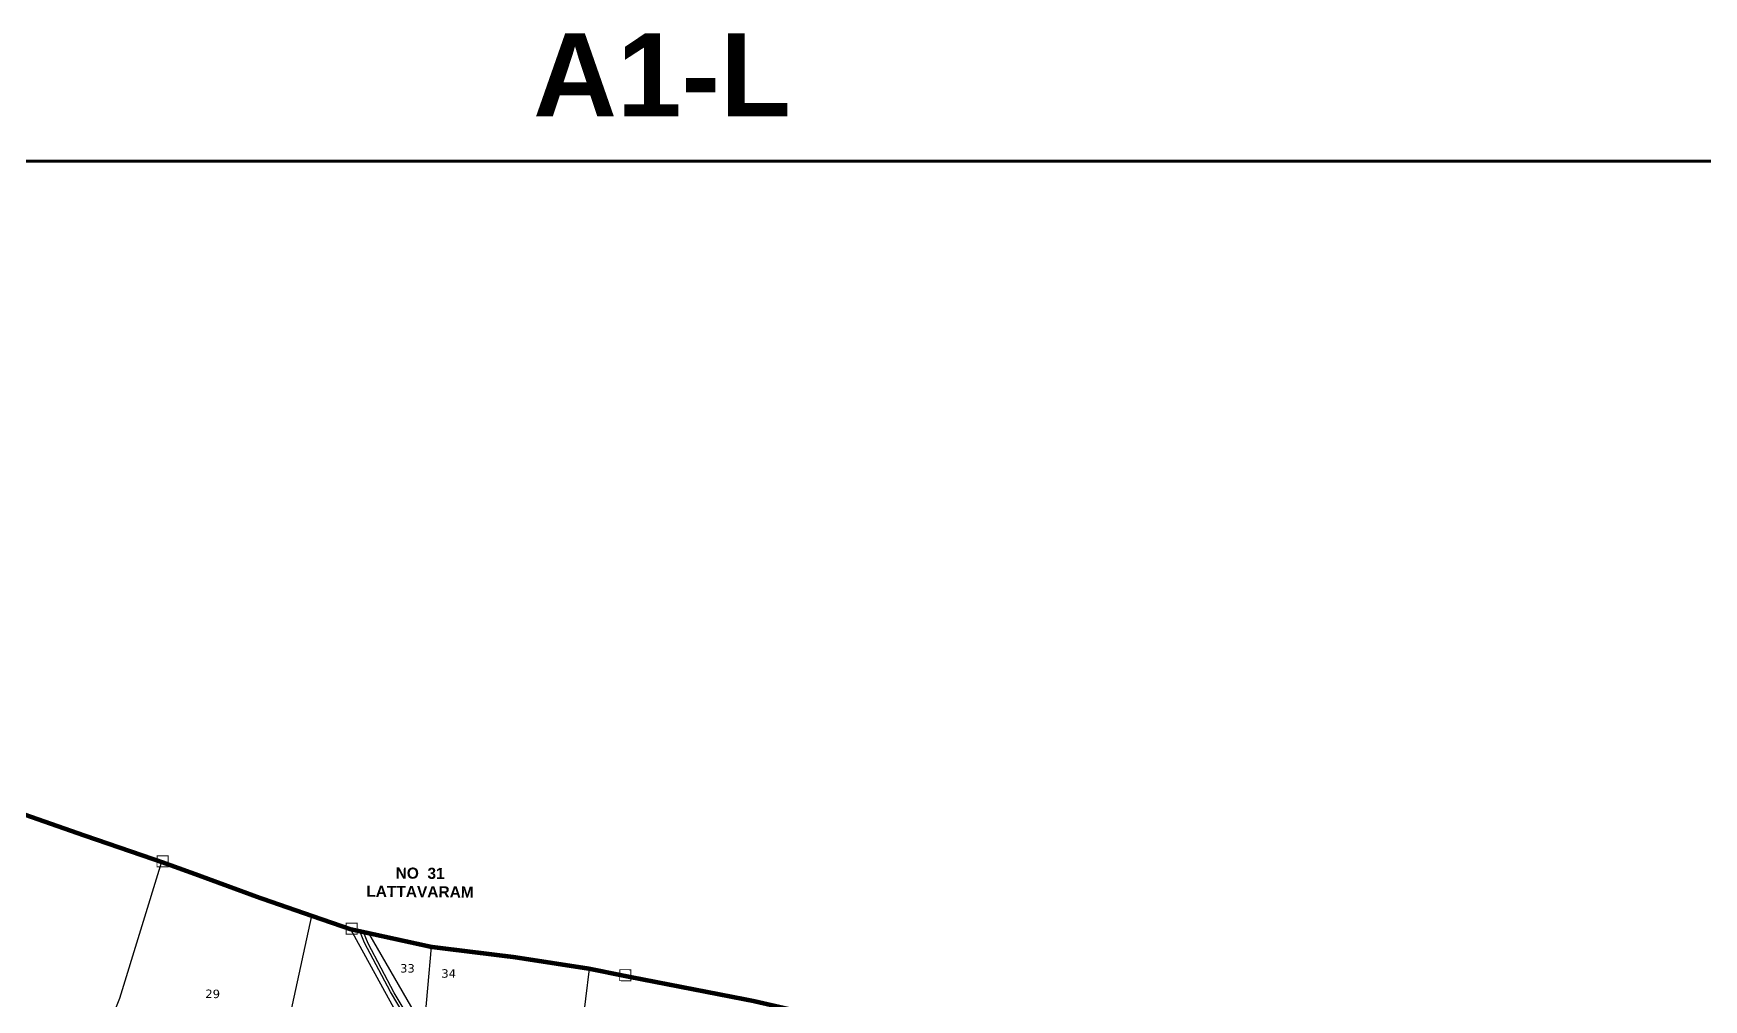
# Model space of a CAD drawing. Header units: inches. Extents: x 739649 to 748309, y 1646777 to 1651859.
# Drawn here: x 743159 to 746174, y 1650115 to 1651859 of the extents above; entities that cross this region are included whole.
import ezdxf
from ezdxf.enums import TextEntityAlignment as Align

# ---------------------------------------------------------------- set-up
doc = ezdxf.new("R2010")
doc.units = ezdxf.units.IN
doc.header["$MEASUREMENT"] = 0
doc.linetypes.add('ACAD_ISO02W100', pattern=[15, 12, -3])
for name, color, linetype in [('PLOT', 7, 'Continuous'), ('PLOT NO', 7, 'Continuous'), ('ROADS', 6, 'Continuous'), ('VILLAGE BOUNDRY', 5, 'Continuous'), ('VILLAGE STONES', 240, 'Continuous')]:
    doc.layers.add(name, color=color, linetype=linetype)
doc.styles.get("Standard").update_dxf_attribs({"font": 'verdana_0.ttf'})

msp = doc.modelspace()

# ---------------------------------------------------------------- linework, layer by layer
at = {"layer": 'PLOT', "color": 5, "const_width": 5.36}
msp.add_lwpolyline([(739651.2, 1651628.8), (748306.5, 1651628.8), (748306.5, 1646779.4), (739651.2, 1646779.4)], close=True, dxfattribs=at)
at = {"layer": 'PLOT'}
for points in [[(743390, 1650363.2), (743314.4, 1650116.5), (743284.1, 1650040.7), (743204.6, 1649819.3), (743115.2, 1649553.1)], [(743661, 1650266), (743591.3, 1649944.6), (743437.1, 1649988.1), (743373, 1649764.1), (743268.9, 1649451.9)], [(743731.5, 1650241.7), (743863.6, 1650000.3), (743934, 1649862.8), (744119.1, 1649499.6), (744230.3, 1649144.2), (744282.4, 1648908.6), (744347.5, 1648806), (744410, 1648707.7), (744455.6, 1648635.2), (744487.4, 1648557.7), (744454.5, 1648551.2), (744447.4, 1648525.1), (744411.4, 1648540.8), (744193.9, 1648701.3)], [(743763.9, 1650234.7), (743864.5, 1650060.7), (743897.8, 1649996.4), (743945.4, 1649903.5), (743967.2, 1649861.4), (744130.9, 1649823.1), (744149.8, 1650061.7), (744162.5, 1650170.4)], [(744149.8, 1650061.7), (743864.5, 1650060.7), (743877.4, 1650209.8)]]:
    msp.add_lwpolyline(points, dxfattribs=at)
at = {"layer": 'ROADS'}
for points in [[(743869.6, 1650017.6), (743803.3, 1650128.6), (743756.6, 1650217.1), (743748.1, 1650238.1)], [(743876.1, 1650016.2), (743809.8, 1650127.2), (743763.1, 1650215.7), (743754.6, 1650236.7)]]:
    msp.add_lwpolyline(points, dxfattribs=at)
at = {"layer": 'VILLAGE BOUNDRY', "linetype": 'ACAD_ISO02W100', "ltscale": 2, "const_width": 8}
msp.add_lwpolyline([(744556.2, 1650089.8), (744458, 1650112.3), (744225.4, 1650157.6), (744162.5, 1650170.4), (744027.3, 1650191.3), (743877.4, 1650209.8), (743731.5, 1650241.7), (743661, 1650266), (743565, 1650299.3), (743452.1, 1650340.8), (743390, 1650363.2), (743247.5, 1650412.1), (743099.6, 1650463.9)], dxfattribs=at)
at = {"layer": 'VILLAGE STONES', "const_width": 1.6}
for points in [[(743382.1, 1650374.3), (743402, 1650374.2), (743401.9, 1650354.2), (743381.9, 1650354.4)], [(743723.5, 1650252.9), (743743.5, 1650252.7), (743743.3, 1650232.8), (743723.4, 1650232.9)], [(744217.4, 1650168.8), (744237.4, 1650168.6), (744237.2, 1650148.6), (744217.2, 1650148.8)]]:
    msp.add_lwpolyline(points, close=True, dxfattribs=at)

# ---------------------------------------------------------------- texts
at = {"layer": 'PLOT NO'}
for s, p in [('33', (743834, 1650171.2)), ('34', (743908.5, 1650161.8)), ('29', (743482.4, 1650125.1))]:
    msp.add_text(s, height=15.24, rotation=359.5236, dxfattribs=at).set_placement(p, align=Align.MIDDLE_CENTER)
at = {"layer": 'VILLAGE STONES', "insert": (744293.8, 1651859.2), "char_height": 150, "width": 330.918, "attachment_point": 2}
msp.add_mtext('{\\fArial|b1|i0|c0|p34;A1-L}', dxfattribs=at)
at = {"layer": 'VILLAGE STONES', "insert": (743857.1, 1650352.9), "char_height": 20, "width": 276.905, "attachment_point": 2, "rotation": 359.5236}
msp.add_mtext('{\\fArial|b1|i0|c0|p34;NO  31\\PLATTAVARAM}', dxfattribs=at)

doc.saveas('drawing.dxf')
